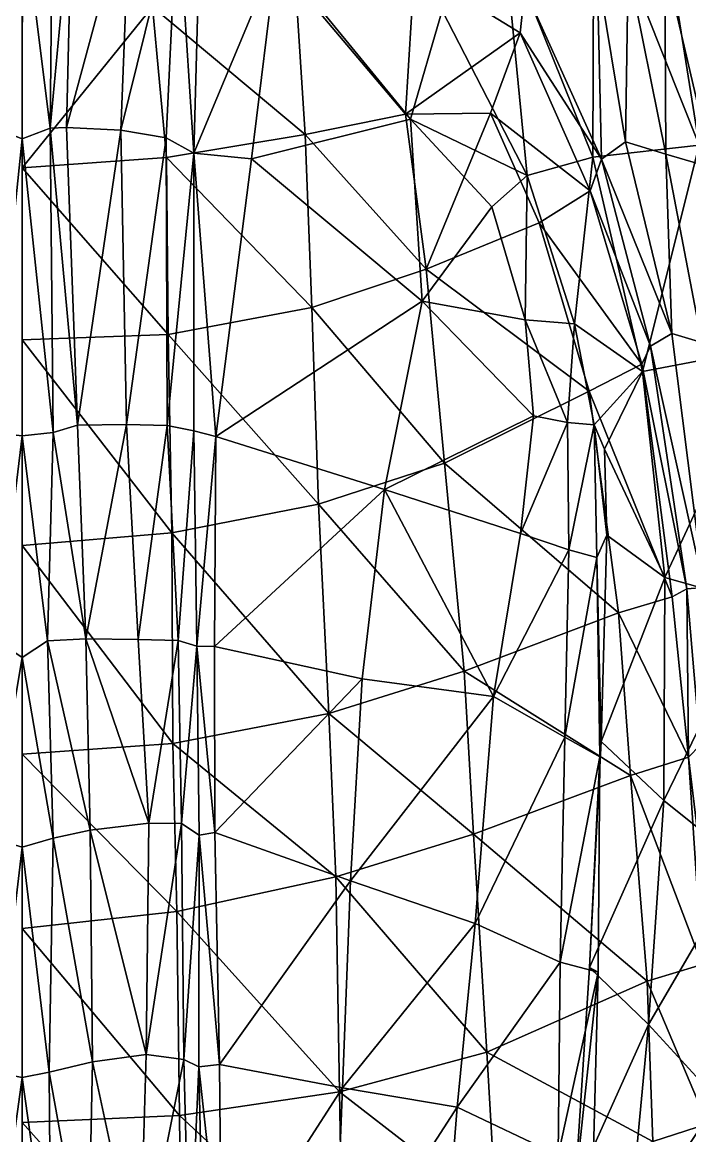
# Model space of a CAD drawing. Extents: x -4.77 to 4.77, y -2.48 to 3.3.
# Drawn here: x 0 to 0.431, y -1.204 to -0.485 of the extents above; entities that cross this region are included whole.
import ezdxf

# ---------------------------------------------------------------- set-up
doc = ezdxf.new("R2010")
doc.units = 0

msp = doc.modelspace()

# ---------------------------------------------------------------- linework, layer by layer
for points in [[(0.48536, -0.56583, -0.86969), (0.40742, -0.37752, -0.95941), (0.43808, -0.36858, -0.93791)], [(0.48536, -0.56583, 0.86969), (0.43808, -0.36858, 0.93791), (0.40742, -0.37752, 0.95941)], [(0.43717, -0.5642, -0.87543), (0.3691, -0.39331, -0.96416), (0.40742, -0.37752, -0.95941)], [(0.43717, -0.5642, 0.87543), (0.40742, -0.37752, 0.95941), (0.3691, -0.39331, 0.96416)], [(0.43717, -0.5642, -0.87543), (0.40742, -0.37752, -0.95941), (0.48536, -0.56583, -0.86969)], [(0.43717, -0.5642, 0.87543), (0.48536, -0.56583, 0.86969), (0.40742, -0.37752, 0.95941)], [(0.36858, -0.57193, -0.96475), (0.3109, -0.42915, -1.04365), (0.3691, -0.39331, -0.96416)], [(0.36858, -0.57193, 0.96475), (0.3691, -0.39331, 0.96416), (0.3109, -0.42915, 1.04365)], [(0.36858, -0.57193, -0.96475), (0.3691, -0.39331, -0.96416), (0.43717, -0.5642, -0.87543)], [(0.36858, -0.57193, 0.96475), (0.43717, -0.5642, 0.87543), (0.3691, -0.39331, 0.96416)], [(0.03193, -0.40157, -1.29612), (0.01787, -0.55326, -1.3145), (0.0193, -0.40423, -1.28185)], [(0.03193, -0.40157, -1.29612), (0.02844, -0.55283, -1.32607), (0.01787, -0.55326, -1.3145)], [(0.03193, -0.40157, 1.29612), (0.0193, -0.40423, 1.28185), (0.01787, -0.55326, 1.3145)], [(0.03193, -0.40157, 1.29612), (0.01787, -0.55326, 1.3145), (0.02844, -0.55283, 1.32607)], [(0.02844, -0.55283, -1.32607), (0.06953, -0.4007, -1.30675), (0.06336, -0.55463, -1.3375)], [(0.02844, -0.55283, -1.32607), (0.03193, -0.40157, -1.29612), (0.06953, -0.4007, -1.30675)], [(0.02844, -0.55283, 1.32607), (0.06336, -0.55463, 1.3375), (0.06953, -0.4007, 1.30675)], [(0.02844, -0.55283, 1.32607), (0.06953, -0.4007, 1.30675), (0.03193, -0.40157, 1.29612)], [(0.10015, -0.40646, -1.29194), (0.06336, -0.55463, -1.3375), (0.06953, -0.4007, -1.30675)], [(0.10015, -0.40646, 1.29194), (0.06953, -0.4007, 1.30675), (0.06336, -0.55463, 1.3375)], [(-0.0002, -0.40969, -1.26243), (-0.01829, -0.55325, -1.3145), (-0.0197, -0.40423, -1.28185)], [(-0.0002, -0.40969, 1.26243), (-0.0197, -0.40423, 1.28185), (-0.01829, -0.55325, 1.3145)], [(-0.0002, -0.40969, -1.26243), (-0.00021, -0.56024, -1.29285), (-0.01829, -0.55325, -1.3145)], [(-0.0002, -0.40969, 1.26243), (-0.01829, -0.55325, 1.3145), (-0.00021, -0.56024, 1.29285)], [(-0.0002, -0.40969, -1.26243), (0.01787, -0.55326, -1.3145), (-0.00021, -0.56024, -1.29285)], [(-0.0002, -0.40969, 1.26243), (-0.00021, -0.56024, 1.29285), (0.01787, -0.55326, 1.3145)], [(-0.0002, -0.40969, -1.26243), (0.0193, -0.40423, -1.28185), (0.01787, -0.55326, -1.3145)], [(-0.0002, -0.40969, 1.26243), (0.01787, -0.55326, 1.3145), (0.0193, -0.40423, 1.28185)], [(0.10015, -0.40646, -1.29194), (0.09273, -0.55942, -1.32593), (0.06336, -0.55463, -1.3375)], [(0.10015, -0.40646, 1.29194), (0.06336, -0.55463, 1.3375), (0.09273, -0.55942, 1.32593)], [(0.10015, -0.40646, -1.29194), (0.11061, -0.56938, -1.29642), (0.09273, -0.55942, -1.32593)], [(0.10015, -0.40646, 1.29194), (0.09273, -0.55942, 1.32593), (0.11061, -0.56938, 1.29642)], [(0.10015, -0.40646, -1.29194), (0.11486, -0.41034, -1.26122), (0.11061, -0.56938, -1.29642)], [(0.10015, -0.40646, 1.29194), (0.11061, -0.56938, 1.29642), (0.11486, -0.41034, 1.26122)], [(0.16411, -0.44148, -1.23775), (0.11061, -0.56938, -1.29642), (0.11486, -0.41034, -1.26122)], [(0.16411, -0.44148, 1.23775), (0.11486, -0.41034, 1.26122), (0.11061, -0.56938, 1.29642)], [(0.3109, -0.42915, -1.04365), (0.32606, -0.58376, -1.02314), (0.27118, -0.47726, -1.09808)], [(0.3109, -0.42915, 1.04365), (0.27118, -0.47726, 1.09808), (0.32606, -0.58376, 1.02314)], [(0.3109, -0.42915, -1.04365), (0.36858, -0.57193, -0.96475), (0.32606, -0.58376, -1.02314)], [(0.3109, -0.42915, 1.04365), (0.32606, -0.58376, 1.02314), (0.36858, -0.57193, 0.96475)], [(0.44678, -0.43624, 0.74411), (0.41506, -0.44658, 0.75848), (0.44576, -0.57886, 0.72449)], [(0.44678, -0.43624, -0.74411), (0.44576, -0.57886, -0.72449), (0.41506, -0.44658, -0.75848)], [(0.16411, -0.44148, -1.23775), (0.14794, -0.57315, -1.26398), (0.11061, -0.56938, -1.29642)], [(0.16411, -0.44148, 1.23775), (0.11061, -0.56938, 1.29642), (0.14794, -0.57315, 1.26398)], [(0.14794, -0.57315, -1.26398), (0.16411, -0.44148, -1.23775), (0.25068, -0.54754, -1.12612)], [(0.14794, -0.57315, 1.26398), (0.25068, -0.54754, 1.12612), (0.16411, -0.44148, 1.23775)], [(0.27118, -0.47726, -1.09808), (0.25068, -0.54754, -1.12612), (0.16411, -0.44148, -1.23775)], [(0.27118, -0.47726, 1.09808), (0.16411, -0.44148, 1.23775), (0.25068, -0.54754, 1.12612)], [(0.2475, -0.54413, 0.79743), (0.25326, -0.44975, 0.79575), (0.17642, -0.46011, 0.81556)], [(0.2475, -0.54413, -0.79743), (0.17642, -0.46011, -0.81556), (0.25326, -0.44975, -0.79575)], [(0.2475, -0.54413, 0.79743), (0.32145, -0.49173, 0.76095), (0.25326, -0.44975, 0.79575)], [(0.2475, -0.54413, -0.79743), (0.25326, -0.44975, -0.79575), (0.32145, -0.49173, -0.76095)], [(0.32461, -0.46353, 0.74149), (0.25326, -0.44975, 0.79575), (0.32145, -0.49173, 0.76095)], [(0.32461, -0.46353, -0.74149), (0.32145, -0.49173, -0.76095), (0.25326, -0.44975, -0.79575)], [(0.37421, -0.57328, 0.70379), (0.37131, -0.45082, 0.71395), (0.32461, -0.46353, 0.74149)], [(0.37421, -0.57328, -0.70379), (0.32461, -0.46353, -0.74149), (0.37131, -0.45082, -0.71395)], [(0.39143, -0.44936, 0.73665), (0.37131, -0.45082, 0.71395), (0.38961, -0.56216, 0.68832)], [(0.39143, -0.44936, -0.73665), (0.38961, -0.56216, -0.68832), (0.37131, -0.45082, -0.71395)], [(0.37421, -0.57328, 0.70379), (0.38961, -0.56216, 0.68832), (0.37131, -0.45082, 0.71395)], [(0.37421, -0.57328, -0.70379), (0.37131, -0.45082, -0.71395), (0.38961, -0.56216, -0.68832)], [(0.39143, -0.44936, 0.73665), (0.38961, -0.56216, 0.68832), (0.4156, -0.57015, 0.70605)], [(0.39143, -0.44936, -0.73665), (0.4156, -0.57015, -0.70605), (0.38961, -0.56216, -0.68832)], [(0.4156, -0.57015, 0.70605), (0.41506, -0.44658, 0.75848), (0.39143, -0.44936, 0.73665)], [(0.4156, -0.57015, -0.70605), (0.39143, -0.44936, -0.73665), (0.41506, -0.44658, -0.75848)], [(0.4156, -0.57015, 0.70605), (0.44576, -0.57886, 0.72449), (0.41506, -0.44658, 0.75848)], [(0.4156, -0.57015, -0.70605), (0.41506, -0.44658, -0.75848), (0.44576, -0.57886, -0.72449)], [(0.18254, -0.55736, 0.81487), (0.17642, -0.46011, 0.81556), (0.08389, -0.4749, 0.82783)], [(0.18254, -0.55736, -0.81487), (0.08389, -0.4749, -0.82783), (0.17642, -0.46011, -0.81556)], [(0.2475, -0.54413, 0.79743), (0.17642, -0.46011, 0.81556), (0.18254, -0.55736, 0.81487)], [(0.2475, -0.54413, -0.79743), (0.18254, -0.55736, -0.81487), (0.17642, -0.46011, -0.81556)], [(0.32145, -0.49173, 0.76095), (0.37421, -0.57328, 0.70379), (0.32461, -0.46353, 0.74149)], [(0.32145, -0.49173, -0.76095), (0.32461, -0.46353, -0.74149), (0.37421, -0.57328, -0.70379)], [(0.08389, -0.4749, 0.82783), (-0.00027, -0.47416, 0.82767), (-0.00028, -0.57883, 0.83419)], [(0.08389, -0.4749, -0.82783), (-0.00028, -0.57883, -0.83419), (-0.00027, -0.47416, -0.82767)], [(0.08389, -0.4749, 0.82783), (-0.00028, -0.57883, 0.83419), (0.09297, -0.57215, 0.8294)], [(0.08389, -0.4749, -0.82783), (0.09297, -0.57215, -0.8294), (-0.00028, -0.57883, -0.83419)], [(0.18254, -0.55736, 0.81487), (0.08389, -0.4749, 0.82783), (0.09297, -0.57215, 0.8294)], [(0.18254, -0.55736, -0.81487), (0.09297, -0.57215, -0.8294), (0.08389, -0.4749, -0.82783)], [(0.25068, -0.54754, -1.12612), (0.27118, -0.47726, -1.09808), (0.32606, -0.58376, -1.02314)], [(0.25068, -0.54754, 1.12612), (0.32606, -0.58376, 1.02314), (0.27118, -0.47726, 1.09808)], [(0.2475, -0.54413, 0.79743), (0.30236, -0.54349, 0.77609), (0.32145, -0.49173, 0.76095)], [(0.2475, -0.54413, -0.79743), (0.32145, -0.49173, -0.76095), (0.30236, -0.54349, -0.77609)], [(0.30236, -0.54349, 0.77609), (0.36675, -0.59381, 0.73128), (0.32145, -0.49173, 0.76095)], [(0.30236, -0.54349, -0.77609), (0.32145, -0.49173, -0.76095), (0.36675, -0.59381, -0.73128)], [(0.32145, -0.49173, 0.76095), (0.36675, -0.59381, 0.73128), (0.37421, -0.57328, 0.70379)], [(0.32145, -0.49173, -0.76095), (0.37421, -0.57328, -0.70379), (0.36675, -0.59381, -0.73128)], [(0.18254, -0.55736, 0.81487), (0.26071, -0.64433, 0.7784), (0.2475, -0.54413, 0.79743)], [(0.18254, -0.55736, -0.81487), (0.2475, -0.54413, -0.79743), (0.26071, -0.64433, -0.7784)], [(0.26071, -0.64433, 0.7784), (0.30236, -0.54349, 0.77609), (0.2475, -0.54413, 0.79743)], [(0.26071, -0.64433, -0.7784), (0.2475, -0.54413, -0.79743), (0.30236, -0.54349, -0.77609)], [(0.26071, -0.64433, 0.7784), (0.33389, -0.61452, 0.75152), (0.30236, -0.54349, 0.77609)], [(0.26071, -0.64433, -0.7784), (0.30236, -0.54349, -0.77609), (0.33389, -0.61452, -0.75152)], [(0.30236, -0.54349, 0.77609), (0.33389, -0.61452, 0.75152), (0.36675, -0.59381, 0.73128)], [(0.30236, -0.54349, -0.77609), (0.36675, -0.59381, -0.73128), (0.33389, -0.61452, -0.75152)], [(-0.02021, -0.74981, -1.33064), (-0.01829, -0.55325, -1.3145), (-0.00021, -0.56024, -1.29285)], [(-0.02021, -0.74981, 1.33064), (-0.00021, -0.56024, 1.29285), (-0.01829, -0.55325, 1.3145)], [(0.01978, -0.74981, -1.33064), (-0.00021, -0.56024, -1.29285), (0.01787, -0.55326, -1.3145)], [(0.01978, -0.74981, 1.33064), (0.01787, -0.55326, 1.3145), (-0.00021, -0.56024, 1.29285)], [(0.03537, -0.7451, -1.3453), (0.01787, -0.55326, -1.3145), (0.02844, -0.55283, -1.32607)], [(0.03537, -0.7451, 1.3453), (0.02844, -0.55283, 1.32607), (0.01787, -0.55326, 1.3145)], [(0.03537, -0.7451, -1.3453), (0.01978, -0.74981, -1.33064), (0.01787, -0.55326, -1.3145)], [(0.03537, -0.7451, 1.3453), (0.01787, -0.55326, 1.3145), (0.01978, -0.74981, 1.33064)], [(0.03537, -0.7451, -1.3453), (0.02844, -0.55283, -1.32607), (0.06336, -0.55463, -1.3375)], [(0.03537, -0.7451, 1.3453), (0.06336, -0.55463, 1.3375), (0.02844, -0.55283, 1.32607)], [(0.14794, -0.57315, -1.26398), (0.25068, -0.54754, -1.12612), (0.25819, -0.66496, -1.11654)], [(0.14794, -0.57315, 1.26398), (0.25819, -0.66496, 1.11654), (0.25068, -0.54754, 1.12612)], [(0.25068, -0.54754, -1.12612), (0.32606, -0.58376, -1.02314), (0.30326, -0.60408, -1.05469)], [(0.30326, -0.60408, -1.05469), (0.25819, -0.66496, -1.11654), (0.25068, -0.54754, -1.12612)], [(0.25068, -0.54754, 1.12612), (0.30326, -0.60408, 1.05469), (0.32606, -0.58376, 1.02314)], [(0.30326, -0.60408, 1.05469), (0.25068, -0.54754, 1.12612), (0.25819, -0.66496, 1.11654)], [(-0.02021, -0.74981, -1.33064), (-0.00021, -0.56024, -1.29285), (-0.00021, -0.75203, -1.30572)], [(-0.02021, -0.74981, 1.33064), (-0.00021, -0.75203, 1.30572), (-0.00021, -0.56024, 1.29285)], [(0.01978, -0.74981, -1.33064), (-0.00021, -0.75203, -1.30572), (-0.00021, -0.56024, -1.29285)], [(0.01978, -0.74981, 1.33064), (-0.00021, -0.56024, 1.29285), (-0.00021, -0.75203, 1.30572)], [(0.03537, -0.7451, -1.3453), (0.06336, -0.55463, -1.3375), (0.06722, -0.74472, -1.35227)], [(0.03537, -0.7451, 1.3453), (0.06722, -0.74472, 1.35227), (0.06336, -0.55463, 1.3375)], [(0.09273, -0.55942, -1.32593), (0.06722, -0.74472, -1.35227), (0.06336, -0.55463, -1.3375)], [(0.09273, -0.55942, 1.32593), (0.06336, -0.55463, 1.3375), (0.06722, -0.74472, 1.35227)], [(0.09273, -0.55942, -1.32593), (0.09343, -0.74533, -1.34108), (0.06722, -0.74472, -1.35227)], [(0.09273, -0.55942, 1.32593), (0.06722, -0.74472, 1.35227), (0.09343, -0.74533, 1.34108)], [(0.09343, -0.74533, -1.34108), (0.09273, -0.55942, -1.32593), (0.11061, -0.56938, -1.29642)], [(0.09343, -0.74533, 1.34108), (0.11061, -0.56938, 1.29642), (0.09273, -0.55942, 1.32593)], [(0.187, -0.66913, 0.79734), (0.18254, -0.55736, 0.81487), (0.09297, -0.57215, 0.8294)], [(0.187, -0.66913, -0.79734), (0.09297, -0.57215, -0.8294), (0.18254, -0.55736, -0.81487)], [(0.18254, -0.55736, 0.81487), (0.187, -0.66913, 0.79734), (0.26071, -0.64433, 0.7784)], [(0.18254, -0.55736, -0.81487), (0.26071, -0.64433, -0.7784), (0.187, -0.66913, -0.79734)], [(0.40063, -0.7104, -0.92264), (0.36858, -0.57193, -0.96475), (0.43717, -0.5642, -0.87543)], [(0.40063, -0.7104, 0.92264), (0.43717, -0.5642, 0.87543), (0.36858, -0.57193, 0.96475)], [(0.37421, -0.57328, 0.70379), (0.41962, -0.68584, 0.66299), (0.38961, -0.56216, 0.68832)], [(0.37421, -0.57328, -0.70379), (0.38961, -0.56216, -0.68832), (0.41962, -0.68584, -0.66299)], [(0.4156, -0.57015, 0.70605), (0.38961, -0.56216, 0.68832), (0.41962, -0.68584, 0.66299)], [(0.4156, -0.57015, -0.70605), (0.41962, -0.68584, -0.66299), (0.38961, -0.56216, -0.68832)], [(0.40063, -0.7104, -0.92264), (0.43717, -0.5642, -0.87543), (0.48431, -0.69454, -0.81738)], [(0.40063, -0.7104, 0.92264), (0.48431, -0.69454, 0.81738), (0.43717, -0.5642, 0.87543)], [(0.09412, -0.6865, 0.8121), (0.09297, -0.57215, 0.8294), (-0.00028, -0.57883, 0.83419)], [(0.09412, -0.6865, -0.8121), (-0.00028, -0.57883, -0.83419), (0.09297, -0.57215, -0.8294)], [(0.187, -0.66913, 0.79734), (0.09297, -0.57215, 0.8294), (0.09412, -0.6865, 0.8121)], [(0.187, -0.66913, -0.79734), (0.09412, -0.6865, -0.8121), (0.09297, -0.57215, -0.8294)], [(0.09343, -0.74533, -1.34108), (0.11061, -0.56938, -1.29642), (0.11072, -0.74886, -1.31475)], [(0.09343, -0.74533, 1.34108), (0.11072, -0.74886, 1.31475), (0.11061, -0.56938, 1.29642)], [(0.12492, -0.75243, -1.29017), (0.11061, -0.56938, -1.29642), (0.14794, -0.57315, -1.26398)], [(0.12492, -0.75243, -1.29017), (0.11072, -0.74886, -1.31475), (0.11061, -0.56938, -1.29642)], [(0.12492, -0.75243, 1.29017), (0.14794, -0.57315, 1.26398), (0.11061, -0.56938, 1.29642)], [(0.12492, -0.75243, 1.29017), (0.11061, -0.56938, 1.29642), (0.11072, -0.74886, 1.31475)], [(0.12492, -0.75243, -1.29017), (0.14794, -0.57315, -1.26398), (0.25819, -0.66496, -1.11654)], [(0.12492, -0.75243, 1.29017), (0.25819, -0.66496, 1.11654), (0.14794, -0.57315, 1.26398)], [(0.35669, -0.67967, -0.98254), (0.32606, -0.58376, -1.02314), (0.36858, -0.57193, -0.96475)], [(0.35669, -0.67967, 0.98254), (0.36858, -0.57193, 0.96475), (0.32606, -0.58376, 1.02314)], [(0.35669, -0.67967, -0.98254), (0.36858, -0.57193, -0.96475), (0.40063, -0.7104, -0.92264)], [(0.35669, -0.67967, 0.98254), (0.40063, -0.7104, 0.92264), (0.36858, -0.57193, 0.96475)], [(0.36675, -0.59381, 0.73128), (0.40577, -0.69416, 0.66945), (0.37421, -0.57328, 0.70379)], [(0.36675, -0.59381, -0.73128), (0.37421, -0.57328, -0.70379), (0.40577, -0.69416, -0.66945)], [(0.37421, -0.57328, 0.70379), (0.40577, -0.69416, 0.66945), (0.41962, -0.68584, 0.66299)], [(0.37421, -0.57328, -0.70379), (0.41962, -0.68584, -0.66299), (0.40577, -0.69416, -0.66945)], [(0.4156, -0.57015, 0.70605), (0.41962, -0.68584, 0.66299), (0.4389, -0.69169, 0.67875)], [(0.4389, -0.69169, 0.67875), (0.44576, -0.57886, 0.72449), (0.4156, -0.57015, 0.70605)], [(0.4156, -0.57015, -0.70605), (0.4389, -0.69169, -0.67875), (0.41962, -0.68584, -0.66299)], [(0.4389, -0.69169, -0.67875), (0.4156, -0.57015, -0.70605), (0.44576, -0.57886, -0.72449)], [(0.09412, -0.6865, 0.8121), (-0.00028, -0.57883, 0.83419), (-0.00028, -0.69008, 0.81729)], [(0.09412, -0.6865, -0.8121), (-0.00028, -0.69008, -0.81729), (-0.00028, -0.57883, -0.83419)], [(0.32606, -0.58376, -1.02314), (0.32477, -0.67699, -1.02548), (0.30326, -0.60408, -1.05469)], [(0.32606, -0.58376, 1.02314), (0.30326, -0.60408, 1.05469), (0.32477, -0.67699, 1.02548)], [(0.32606, -0.58376, -1.02314), (0.35669, -0.67967, -0.98254), (0.32477, -0.67699, -1.02548)], [(0.32606, -0.58376, 1.02314), (0.32477, -0.67699, 1.02548), (0.35669, -0.67967, 0.98254)], [(0.33389, -0.61452, 0.75152), (0.40015, -0.70564, 0.69232), (0.36675, -0.59381, 0.73128)], [(0.33389, -0.61452, -0.75152), (0.36675, -0.59381, -0.73128), (0.40015, -0.70564, -0.69232)], [(0.36675, -0.59381, 0.73128), (0.40015, -0.70564, 0.69232), (0.40577, -0.69416, 0.66945)], [(0.36675, -0.59381, -0.73128), (0.40577, -0.69416, -0.66945), (0.40015, -0.70564, -0.69232)], [(0.30326, -0.60408, -1.05469), (0.32477, -0.67699, -1.02548), (0.25819, -0.66496, -1.11654)], [(0.30326, -0.60408, 1.05469), (0.25819, -0.66496, 1.11654), (0.32477, -0.67699, 1.02548)], [(0.26071, -0.64433, 0.7784), (0.36621, -0.7231, 0.71727), (0.33389, -0.61452, 0.75152)], [(0.26071, -0.64433, -0.7784), (0.33389, -0.61452, -0.75152), (0.36621, -0.7231, -0.71727)], [(0.33389, -0.61452, 0.75152), (0.36621, -0.7231, 0.71727), (0.40015, -0.70564, 0.69232)], [(0.33389, -0.61452, -0.75152), (0.40015, -0.70564, -0.69232), (0.36621, -0.7231, -0.71727)], [(0.187, -0.66913, 0.79734), (0.2726, -0.76957, 0.75328), (0.26071, -0.64433, 0.7784)], [(0.187, -0.66913, -0.79734), (0.26071, -0.64433, -0.7784), (0.2726, -0.76957, -0.75328)], [(0.26071, -0.64433, 0.7784), (0.2726, -0.76957, 0.75328), (0.36621, -0.7231, 0.71727)], [(0.26071, -0.64433, -0.7784), (0.36621, -0.7231, -0.71727), (0.2726, -0.76957, -0.75328)], [(0.12492, -0.75243, -1.29017), (0.25819, -0.66496, -1.11654), (0.23385, -0.78663, -1.15054)], [(0.12492, -0.75243, 1.29017), (0.23385, -0.78663, 1.15054), (0.25819, -0.66496, 1.11654)], [(0.33009, -0.73901, -1.0187), (0.23385, -0.78663, -1.15054), (0.25819, -0.66496, -1.11654)], [(0.33009, -0.73901, 1.0187), (0.25819, -0.66496, 1.11654), (0.23385, -0.78663, 1.15054)], [(0.33009, -0.73901, -1.0187), (0.25819, -0.66496, -1.11654), (0.32477, -0.67699, -1.02548)], [(0.33009, -0.73901, 1.0187), (0.32477, -0.67699, 1.02548), (0.25819, -0.66496, 1.11654)], [(0.09412, -0.6865, 0.8121), (0.1913, -0.79603, 0.77501), (0.187, -0.66913, 0.79734)], [(0.09412, -0.6865, -0.8121), (0.187, -0.66913, -0.79734), (0.1913, -0.79603, -0.77501)], [(0.187, -0.66913, 0.79734), (0.1913, -0.79603, 0.77501), (0.2726, -0.76957, 0.75328)], [(0.187, -0.66913, -0.79734), (0.2726, -0.76957, -0.75328), (0.1913, -0.79603, -0.77501)], [(0.33009, -0.73901, -1.0187), (0.32477, -0.67699, -1.02548), (0.35216, -0.74335, -0.99737)], [(0.35216, -0.74335, -0.99737), (0.32477, -0.67699, -1.02548), (0.35669, -0.67967, -0.98254)], [(0.33009, -0.73901, 1.0187), (0.35216, -0.74335, 0.99737), (0.32477, -0.67699, 1.02548)], [(0.35216, -0.74335, 0.99737), (0.35669, -0.67967, 0.98254), (0.32477, -0.67699, 1.02548)], [(0.35216, -0.74335, -0.99737), (0.35669, -0.67967, -0.98254), (0.36937, -0.74498, -0.97472)], [(0.35216, -0.74335, 0.99737), (0.36937, -0.74498, 0.97472), (0.35669, -0.67967, 0.98254)], [(0.36937, -0.74498, -0.97472), (0.35669, -0.67967, -0.98254), (0.40063, -0.7104, -0.92264)], [(0.36937, -0.74498, 0.97472), (0.40063, -0.7104, 0.92264), (0.35669, -0.67967, 0.98254)], [(0.0964, -0.81462, 0.79018), (0.09412, -0.6865, 0.8121), (-0.00028, -0.69008, 0.81729)], [(0.0964, -0.81462, -0.79018), (-0.00028, -0.69008, -0.81729), (0.09412, -0.6865, -0.8121)], [(0.0964, -0.81462, 0.79018), (-0.00028, -0.69008, 0.81729), (-0.00028, -0.82272, 0.79483)], [(0.0964, -0.81462, -0.79018), (-0.00028, -0.82272, -0.79483), (-0.00028, -0.69008, -0.81729)], [(0.09412, -0.6865, 0.8121), (0.0964, -0.81462, 0.79018), (0.1913, -0.79603, 0.77501)], [(0.09412, -0.6865, -0.8121), (0.1913, -0.79603, -0.77501), (0.0964, -0.81462, -0.79018)], [(0.44026, -0.84997, 0.62232), (0.41962, -0.68584, 0.66299), (0.40577, -0.69416, 0.66945)], [(0.44026, -0.84997, -0.62232), (0.40577, -0.69416, -0.66945), (0.41962, -0.68584, -0.66299)], [(0.4389, -0.69169, 0.67875), (0.41962, -0.68584, 0.66299), (0.44026, -0.84997, 0.62232)], [(0.4389, -0.69169, -0.67875), (0.44026, -0.84997, -0.62232), (0.41962, -0.68584, -0.66299)], [(0.40015, -0.70564, 0.69232), (0.42924, -0.85071, 0.63121), (0.40577, -0.69416, 0.66945)], [(0.40015, -0.70564, -0.69232), (0.40577, -0.69416, -0.66945), (0.42924, -0.85071, -0.63121)], [(0.41515, -0.84347, -0.90478), (0.40063, -0.7104, -0.92264), (0.48431, -0.69454, -0.81738)], [(0.41515, -0.84347, 0.90478), (0.48431, -0.69454, 0.81738), (0.40063, -0.7104, 0.92264)], [(0.44026, -0.84997, 0.62232), (0.40577, -0.69416, 0.66945), (0.42924, -0.85071, 0.63121)], [(0.44026, -0.84997, -0.62232), (0.42924, -0.85071, -0.63121), (0.40577, -0.69416, -0.66945)], [(0.41515, -0.84347, -0.90478), (0.48431, -0.69454, -0.81738), (0.4761, -0.86075, -0.8285)], [(0.41515, -0.84347, 0.90478), (0.4761, -0.86075, 0.8285), (0.48431, -0.69454, 0.81738)], [(0.36621, -0.7231, 0.71727), (0.41988, -0.85591, 0.65725), (0.40015, -0.70564, 0.69232)], [(0.36621, -0.7231, -0.71727), (0.40015, -0.70564, -0.69232), (0.41988, -0.85591, -0.65725)], [(0.36937, -0.74498, -0.97472), (0.40063, -0.7104, -0.92264), (0.37613, -0.7605, -0.95938)], [(0.36937, -0.74498, 0.97472), (0.37613, -0.7605, 0.95938), (0.40063, -0.7104, 0.92264)], [(0.37613, -0.7605, -0.95938), (0.40063, -0.7104, -0.92264), (0.41515, -0.84347, -0.90478)], [(0.37613, -0.7605, 0.95938), (0.41515, -0.84347, 0.90478), (0.40063, -0.7104, 0.92264)], [(0.40015, -0.70564, 0.69232), (0.41988, -0.85591, 0.65725), (0.42924, -0.85071, 0.63121)], [(0.40015, -0.70564, -0.69232), (0.42924, -0.85071, -0.63121), (0.41988, -0.85591, -0.65725)], [(0.38507, -0.8662, 0.68098), (0.36621, -0.7231, 0.71727), (0.2726, -0.76957, 0.75328)], [(0.38507, -0.8662, -0.68098), (0.2726, -0.76957, -0.75328), (0.36621, -0.7231, -0.71727)], [(0.36621, -0.7231, 0.71727), (0.38507, -0.8662, 0.68098), (0.41988, -0.85591, 0.65725)], [(0.36621, -0.7231, -0.71727), (0.41988, -0.85591, -0.65725), (0.38507, -0.8662, -0.68098)], [(0.33009, -0.73901, -1.0187), (0.32183, -0.81501, -1.03135), (0.23385, -0.78663, -1.15054)], [(0.33009, -0.73901, 1.0187), (0.23385, -0.78663, 1.15054), (0.32183, -0.81501, 1.03135)], [(0.35216, -0.74335, -0.99737), (0.32183, -0.81501, -1.03135), (0.33009, -0.73901, -1.0187)], [(0.35216, -0.74335, 0.99737), (0.33009, -0.73901, 1.0187), (0.32183, -0.81501, 1.03135)], [(0.04077, -0.88311, -1.35038), (0.01978, -0.74981, -1.33064), (0.03537, -0.7451, -1.3453)], [(0.04077, -0.88311, 1.35038), (0.03537, -0.7451, 1.3453), (0.01978, -0.74981, 1.33064)], [(0.04077, -0.88311, -1.35038), (0.03537, -0.7451, -1.3453), (0.06722, -0.74472, -1.35227)], [(0.04077, -0.88311, 1.35038), (0.06722, -0.74472, 1.35227), (0.03537, -0.7451, 1.3453)], [(0.04077, -0.88311, -1.35038), (0.06722, -0.74472, -1.35227), (0.07459, -0.88346, -1.35432)], [(0.04077, -0.88311, 1.35038), (0.07459, -0.88346, 1.35432), (0.06722, -0.74472, 1.35227)], [(0.09343, -0.74533, -1.34108), (0.07459, -0.88346, -1.35432), (0.06722, -0.74472, -1.35227)], [(0.09343, -0.74533, 1.34108), (0.06722, -0.74472, 1.35227), (0.07459, -0.88346, 1.35432)], [(0.09343, -0.74533, -1.34108), (0.10041, -0.8841, -1.33925), (0.07459, -0.88346, -1.35432)], [(0.09343, -0.74533, 1.34108), (0.07459, -0.88346, 1.35432), (0.10041, -0.8841, 1.33925)], [(0.11072, -0.74886, -1.31475), (0.10041, -0.8841, -1.33925), (0.09343, -0.74533, -1.34108)], [(0.11072, -0.74886, 1.31475), (0.09343, -0.74533, 1.34108), (0.10041, -0.8841, 1.33925)], [(0.35216, -0.74335, -0.99737), (0.35294, -0.82561, -1.01126), (0.32183, -0.81501, -1.03135)], [(0.35216, -0.74335, 0.99737), (0.32183, -0.81501, 1.03135), (0.35294, -0.82561, 1.01126)], [(0.36937, -0.74498, -0.97472), (0.35294, -0.82561, -1.01126), (0.35216, -0.74335, -0.99737)], [(0.36937, -0.74498, 0.97472), (0.35216, -0.74335, 0.99737), (0.35294, -0.82561, 1.01126)], [(0.36937, -0.74498, -0.97472), (0.37113, -0.8305, -0.98472), (0.35294, -0.82561, -1.01126)], [(0.36937, -0.74498, 0.97472), (0.35294, -0.82561, 1.01126), (0.37113, -0.8305, 0.98472)], [(0.37755, -0.81615, -0.95754), (0.36937, -0.74498, -0.97472), (0.37613, -0.7605, -0.95938)], [(0.37755, -0.81615, -0.95754), (0.37113, -0.8305, -0.98472), (0.36937, -0.74498, -0.97472)], [(0.37755, -0.81615, 0.95754), (0.37613, -0.7605, 0.95938), (0.36937, -0.74498, 0.97472)], [(0.37755, -0.81615, 0.95754), (0.36937, -0.74498, 0.97472), (0.37113, -0.8305, 0.98472)], [(-0.00021, -0.75203, -1.30572), (-0.01655, -0.88433, -1.32461), (-0.02021, -0.74981, -1.33064)], [(-0.00021, -0.75203, 1.30572), (-0.02021, -0.74981, 1.33064), (-0.01655, -0.88433, 1.32461)], [(-0.00021, -0.75203, -1.30572), (-0.00022, -0.89525, -1.30844), (-0.01655, -0.88433, -1.32461)], [(-0.00021, -0.75203, 1.30572), (-0.01655, -0.88433, 1.32461), (-0.00022, -0.89525, 1.30844)], [(0.01612, -0.88433, -1.32461), (-0.00022, -0.89525, -1.30844), (-0.00021, -0.75203, -1.30572)], [(0.01612, -0.88433, 1.32461), (-0.00021, -0.75203, 1.30572), (-0.00022, -0.89525, 1.30844)], [(0.01612, -0.88433, -1.32461), (-0.00021, -0.75203, -1.30572), (0.01978, -0.74981, -1.33064)], [(0.01612, -0.88433, 1.32461), (0.01978, -0.74981, 1.33064), (-0.00021, -0.75203, 1.30572)], [(0.04077, -0.88311, -1.35038), (0.01612, -0.88433, -1.32461), (0.01978, -0.74981, -1.33064)], [(0.04077, -0.88311, 1.35038), (0.01978, -0.74981, 1.33064), (0.01612, -0.88433, 1.32461)], [(0.11072, -0.74886, -1.31475), (0.11247, -0.88792, -1.31742), (0.10041, -0.8841, -1.33925)], [(0.11072, -0.74886, 1.31475), (0.10041, -0.8841, 1.33925), (0.11247, -0.88792, 1.31742)], [(0.11247, -0.88792, -1.31742), (0.11072, -0.74886, -1.31475), (0.12492, -0.75243, -1.29017)], [(0.11247, -0.88792, 1.31742), (0.12492, -0.75243, 1.29017), (0.11072, -0.74886, 1.31475)], [(0.11247, -0.88792, -1.31742), (0.12492, -0.75243, -1.29017), (0.12404, -0.88804, -1.29362)], [(0.11247, -0.88792, 1.31742), (0.12404, -0.88804, 1.29362), (0.12492, -0.75243, 1.29017)], [(0.12404, -0.88804, -1.29362), (0.12492, -0.75243, -1.29017), (0.23385, -0.78663, -1.15054)], [(0.12404, -0.88804, 1.29362), (0.23385, -0.78663, 1.15054), (0.12492, -0.75243, 1.29017)], [(0.37613, -0.7605, -0.95938), (0.41515, -0.84347, -0.90478), (0.37755, -0.81615, -0.95754)], [(0.37613, -0.7605, 0.95938), (0.37755, -0.81615, 0.95754), (0.41515, -0.84347, 0.90478)], [(0.1913, -0.79603, 0.77501), (0.28528, -0.90407, 0.72421), (0.2726, -0.76957, 0.75328)], [(0.1913, -0.79603, -0.77501), (0.2726, -0.76957, -0.75328), (0.28528, -0.90407, -0.72421)], [(0.38507, -0.8662, 0.68098), (0.2726, -0.76957, 0.75328), (0.28528, -0.90407, 0.72421)], [(0.38507, -0.8662, -0.68098), (0.28528, -0.90407, -0.72421), (0.2726, -0.76957, -0.75328)], [(0.12404, -0.88804, -1.29362), (0.23385, -0.78663, -1.15054), (0.21947, -0.90901, -1.17139)], [(0.12404, -0.88804, 1.29362), (0.21947, -0.90901, 1.17139), (0.23385, -0.78663, 1.15054)], [(0.30432, -0.92035, -1.0562), (0.21947, -0.90901, -1.17139), (0.23385, -0.78663, -1.15054)], [(0.30432, -0.92035, 1.0562), (0.23385, -0.78663, 1.15054), (0.21947, -0.90901, 1.17139)], [(0.30432, -0.92035, -1.0562), (0.23385, -0.78663, -1.15054), (0.32183, -0.81501, -1.03135)], [(0.30432, -0.92035, 1.0562), (0.32183, -0.81501, 1.03135), (0.23385, -0.78663, 1.15054)], [(0.0964, -0.81462, 0.79018), (0.19797, -0.93128, 0.74911), (0.1913, -0.79603, 0.77501)], [(0.0964, -0.81462, -0.79018), (0.1913, -0.79603, -0.77501), (0.19797, -0.93128, -0.74911)], [(0.1913, -0.79603, 0.77501), (0.19797, -0.93128, 0.74911), (0.28528, -0.90407, 0.72421)], [(0.1913, -0.79603, -0.77501), (0.28528, -0.90407, -0.72421), (0.19797, -0.93128, -0.74911)], [(0.09698, -0.95062, 0.7658), (0.0964, -0.81462, 0.79018), (-0.00028, -0.82272, 0.79483)], [(0.09698, -0.95062, -0.7658), (-0.00028, -0.82272, -0.79483), (0.0964, -0.81462, -0.79018)], [(0.0964, -0.81462, 0.79018), (0.09698, -0.95062, 0.7658), (0.19797, -0.93128, 0.74911)], [(0.0964, -0.81462, -0.79018), (0.19797, -0.93128, -0.74911), (0.09698, -0.95062, -0.7658)], [(0.30432, -0.92035, -1.0562), (0.32183, -0.81501, -1.03135), (0.35294, -0.82561, -1.01126)], [(0.30432, -0.92035, 1.0562), (0.35294, -0.82561, 1.01126), (0.32183, -0.81501, 1.03135)], [(0.37113, -0.8305, -0.98472), (0.37755, -0.81615, -0.95754), (0.37394, -0.94949, -0.96496)], [(0.37113, -0.8305, 0.98472), (0.37394, -0.94949, 0.96496), (0.37755, -0.81615, 0.95754)], [(0.41515, -0.84347, -0.90478), (0.37394, -0.94949, -0.96496), (0.37755, -0.81615, -0.95754)], [(0.41515, -0.84347, 0.90478), (0.37755, -0.81615, 0.95754), (0.37394, -0.94949, 0.96496)], [(0.09698, -0.95062, 0.7658), (-0.00028, -0.82272, 0.79483), (-0.00029, -0.9575, 0.77053)], [(0.09698, -0.95062, -0.7658), (-0.00029, -0.9575, -0.77053), (-0.00028, -0.82272, -0.79483)], [(0.30432, -0.92035, -1.0562), (0.35294, -0.82561, -1.01126), (0.35035, -0.94664, -1.03449)], [(0.30432, -0.92035, 1.0562), (0.35035, -0.94664, 1.03449), (0.35294, -0.82561, 1.01126)], [(0.37113, -0.8305, -0.98472), (0.35035, -0.94664, -1.03449), (0.35294, -0.82561, -1.01126)], [(0.37113, -0.8305, 0.98472), (0.35294, -0.82561, 1.01126), (0.35035, -0.94664, 1.03449)], [(0.37113, -0.8305, -0.98472), (0.37301, -0.95926, -0.99585), (0.35035, -0.94664, -1.03449)], [(0.37113, -0.8305, 0.98472), (0.35035, -0.94664, 1.03449), (0.37301, -0.95926, 0.99585)], [(0.37113, -0.8305, -0.98472), (0.37394, -0.94949, -0.96496), (0.37301, -0.95926, -0.99585)], [(0.37113, -0.8305, 0.98472), (0.37301, -0.95926, 0.99585), (0.37394, -0.94949, 0.96496)], [(0.41515, -0.84347, -0.90478), (0.41447, -0.98758, -0.9073), (0.37394, -0.94949, -0.96496)], [(0.41515, -0.84347, 0.90478), (0.37394, -0.94949, 0.96496), (0.41447, -0.98758, 0.9073)], [(0.4761, -0.86075, -0.8285), (0.41447, -0.98758, -0.9073), (0.41515, -0.84347, -0.90478)], [(0.4761, -0.86075, 0.8285), (0.41515, -0.84347, 0.90478), (0.41447, -0.98758, 0.9073)], [(0.42924, -0.85071, 0.63121), (0.41988, -0.85591, 0.65725), (0.4303, -0.95951, 0.62973)], [(0.42924, -0.85071, -0.63121), (0.4303, -0.95951, -0.62973), (0.41988, -0.85591, -0.65725)], [(0.43789, -0.95169, 0.60579), (0.44026, -0.84997, 0.62232), (0.42924, -0.85071, 0.63121)], [(0.43789, -0.95169, -0.60579), (0.42924, -0.85071, -0.63121), (0.44026, -0.84997, -0.62232)], [(0.42924, -0.85071, 0.63121), (0.4303, -0.95951, 0.62973), (0.43789, -0.95169, 0.60579)], [(0.42924, -0.85071, -0.63121), (0.43789, -0.95169, -0.60579), (0.4303, -0.95951, -0.62973)], [(0.38507, -0.8662, 0.68098), (0.4303, -0.95951, 0.62973), (0.41988, -0.85591, 0.65725)], [(0.38507, -0.8662, -0.68098), (0.41988, -0.85591, -0.65725), (0.4303, -0.95951, -0.62973)], [(0.4761, -0.86075, -0.8285), (0.46514, -1.02828, -0.84368), (0.41447, -0.98758, -0.9073)], [(0.4761, -0.86075, 0.8285), (0.41447, -0.98758, 0.9073), (0.46514, -1.02828, 0.84368)], [(0.28528, -0.90407, 0.72421), (0.39285, -0.97147, 0.65638), (0.38507, -0.8662, 0.68098)], [(0.28528, -0.90407, -0.72421), (0.38507, -0.8662, -0.68098), (0.39285, -0.97147, -0.65638)], [(0.38507, -0.8662, 0.68098), (0.39285, -0.97147, 0.65638), (0.4303, -0.95951, 0.62973)], [(0.38507, -0.8662, -0.68098), (0.4303, -0.95951, -0.62973), (0.39285, -0.97147, -0.65638)], [(-0.00022, -0.89525, -1.30844), (-0.02012, -1.01193, -1.32851), (-0.01655, -0.88433, -1.32461)], [(-0.00022, -0.89525, 1.30844), (-0.01655, -0.88433, 1.32461), (-0.02012, -1.01193, 1.32851)], [(0.01968, -1.01193, -1.32851), (-0.00022, -0.89525, -1.30844), (0.01612, -0.88433, -1.32461)], [(0.01968, -1.01193, 1.32851), (0.01612, -0.88433, 1.32461), (-0.00022, -0.89525, 1.30844)], [(0.01612, -0.88433, -1.32461), (0.04077, -0.88311, -1.35038), (0.04363, -1.00671, -1.35024)], [(0.01612, -0.88433, 1.32461), (0.04363, -1.00671, 1.35024), (0.04077, -0.88311, 1.35038)], [(0.01612, -0.88433, -1.32461), (0.04363, -1.00671, -1.35024), (0.01968, -1.01193, -1.32851)], [(0.01612, -0.88433, 1.32461), (0.01968, -1.01193, 1.32851), (0.04363, -1.00671, 1.35024)], [(0.08153, -1.00224, -1.35143), (0.04077, -0.88311, -1.35038), (0.07459, -0.88346, -1.35432)], [(0.08153, -1.00224, -1.35143), (0.04363, -1.00671, -1.35024), (0.04077, -0.88311, -1.35038)], [(0.08153, -1.00224, 1.35143), (0.07459, -0.88346, 1.35432), (0.04077, -0.88311, 1.35038)], [(0.08153, -1.00224, 1.35143), (0.04077, -0.88311, 1.35038), (0.04363, -1.00671, 1.35024)], [(0.10041, -0.8841, -1.33925), (0.08153, -1.00224, -1.35143), (0.07459, -0.88346, -1.35432)], [(0.10041, -0.8841, 1.33925), (0.07459, -0.88346, 1.35432), (0.08153, -1.00224, 1.35143)], [(0.10041, -0.8841, -1.33925), (0.10261, -1.00232, -1.33674), (0.08153, -1.00224, -1.35143)], [(0.10041, -0.8841, 1.33925), (0.08153, -1.00224, 1.35143), (0.10261, -1.00232, 1.33674)], [(0.10261, -1.00232, -1.33674), (0.10041, -0.8841, -1.33925), (0.11247, -0.88792, -1.31742)], [(0.10261, -1.00232, 1.33674), (0.11247, -0.88792, 1.31742), (0.10041, -0.8841, 1.33925)], [(0.10261, -1.00232, -1.33674), (0.11247, -0.88792, -1.31742), (0.11409, -1.00993, -1.31317)], [(0.10261, -1.00232, 1.33674), (0.11409, -1.00993, 1.31317), (0.11247, -0.88792, 1.31742)], [(0.12418, -1.00826, -1.29347), (0.11247, -0.88792, -1.31742), (0.12404, -0.88804, -1.29362)], [(0.12418, -1.00826, -1.29347), (0.11409, -1.00993, -1.31317), (0.11247, -0.88792, -1.31742)], [(0.12418, -1.00826, 1.29347), (0.12404, -0.88804, 1.29362), (0.11247, -0.88792, 1.31742)], [(0.12418, -1.00826, 1.29347), (0.11247, -0.88792, 1.31742), (0.11409, -1.00993, 1.31317)], [(0.21947, -0.90901, -1.17139), (0.12418, -1.00826, -1.29347), (0.12404, -0.88804, -1.29362)], [(0.21947, -0.90901, 1.17139), (0.12404, -0.88804, 1.29362), (0.12418, -1.00826, 1.29347)], [(-0.00022, -0.89525, -1.30844), (-0.00022, -1.01775, -1.30715), (-0.02012, -1.01193, -1.32851)], [(-0.00022, -0.89525, 1.30844), (-0.02012, -1.01193, 1.32851), (-0.00022, -1.01775, 1.30715)], [(0.01968, -1.01193, -1.32851), (-0.00022, -1.01775, -1.30715), (-0.00022, -0.89525, -1.30844)], [(0.01968, -1.01193, 1.32851), (-0.00022, -0.89525, 1.30844), (-0.00022, -1.01775, 1.30715)], [(0.19797, -0.93128, 0.74911), (0.29137, -1.00934, 0.70213), (0.28528, -0.90407, 0.72421)], [(0.19797, -0.93128, -0.74911), (0.28528, -0.90407, -0.72421), (0.29137, -1.00934, -0.70213)], [(0.28528, -0.90407, 0.72421), (0.29137, -1.00934, 0.70213), (0.39285, -0.97147, 0.65638)], [(0.28528, -0.90407, -0.72421), (0.39285, -0.97147, -0.65638), (0.29137, -1.00934, -0.70213)], [(0.21947, -0.90901, -1.17139), (0.21187, -1.0393, -1.18343), (0.12418, -1.00826, -1.29347)], [(0.21947, -0.90901, 1.17139), (0.12418, -1.00826, 1.29347), (0.21187, -1.0393, 1.18343)], [(0.21187, -1.0393, -1.18343), (0.21947, -0.90901, -1.17139), (0.30432, -0.92035, -1.0562)], [(0.21187, -1.0393, 1.18343), (0.30432, -0.92035, 1.0562), (0.21947, -0.90901, 1.17139)], [(0.21187, -1.0393, -1.18343), (0.30432, -0.92035, -1.0562), (0.2925, -1.067, -1.07547)], [(0.21187, -1.0393, 1.18343), (0.2925, -1.067, 1.07547), (0.30432, -0.92035, 1.0562)], [(0.2925, -1.067, -1.07547), (0.30432, -0.92035, -1.0562), (0.35035, -0.94664, -1.03449)], [(0.2925, -1.067, 1.07547), (0.35035, -0.94664, 1.03449), (0.30432, -0.92035, 1.0562)], [(0.09698, -0.95062, 0.7658), (0.20235, -1.03684, 0.72845), (0.19797, -0.93128, 0.74911)], [(0.09698, -0.95062, -0.7658), (0.19797, -0.93128, -0.74911), (0.20235, -1.03684, -0.72845)], [(0.19797, -0.93128, 0.74911), (0.20235, -1.03684, 0.72845), (0.29137, -1.00934, 0.70213)], [(0.19797, -0.93128, -0.74911), (0.29137, -1.00934, -0.70213), (0.20235, -1.03684, -0.72845)], [(0.2925, -1.067, -1.07547), (0.35035, -0.94664, -1.03449), (0.34746, -1.09196, -1.06174)], [(0.2925, -1.067, 1.07547), (0.34746, -1.09196, 1.06174), (0.35035, -0.94664, 1.03449)], [(0.34746, -1.09196, -1.06174), (0.35035, -0.94664, -1.03449), (0.37301, -0.95926, -0.99585)], [(0.34746, -1.09196, 1.06174), (0.37301, -0.95926, 0.99585), (0.35035, -0.94664, 1.03449)], [(0.09965, -1.05927, 0.74542), (0.09698, -0.95062, 0.7658), (-0.00029, -0.9575, 0.77053)], [(0.09965, -1.05927, -0.74542), (-0.00029, -0.9575, -0.77053), (0.09698, -0.95062, -0.7658)], [(0.09698, -0.95062, 0.7658), (0.09965, -1.05927, 0.74542), (0.20235, -1.03684, 0.72845)], [(0.09698, -0.95062, -0.7658), (0.20235, -1.03684, -0.72845), (0.09965, -1.05927, -0.74542)], [(0.41447, -0.98758, -0.9073), (0.36638, -1.09529, -0.97889), (0.37394, -0.94949, -0.96496)], [(0.36638, -1.09529, -0.97889), (0.37301, -0.95926, -0.99585), (0.37394, -0.94949, -0.96496)], [(0.41447, -0.98758, 0.9073), (0.37394, -0.94949, 0.96496), (0.36638, -1.09529, 0.97889)], [(0.36638, -1.09529, 0.97889), (0.37394, -0.94949, 0.96496), (0.37301, -0.95926, 0.99585)], [(0.44533, -1.08462, 0.5686), (0.43789, -0.95169, 0.60579), (0.4303, -0.95951, 0.62973)], [(0.44533, -1.08462, -0.5686), (0.4303, -0.95951, -0.62973), (0.43789, -0.95169, -0.60579)], [(0.09965, -1.05927, 0.74542), (-0.00029, -0.9575, 0.77053), (-0.00029, -1.0701, 0.74965)], [(0.09965, -1.05927, -0.74542), (-0.00029, -1.0701, -0.74965), (-0.00029, -0.9575, -0.77053)], [(0.34746, -1.09196, -1.06174), (0.37301, -0.95926, -0.99585), (0.37187, -1.09844, -1.01325)], [(0.34746, -1.09196, 1.06174), (0.37187, -1.09844, 1.01325), (0.37301, -0.95926, 0.99585)], [(0.36638, -1.09529, -0.97889), (0.37187, -1.09844, -1.01325), (0.37301, -0.95926, -0.99585)], [(0.36638, -1.09529, 0.97889), (0.37301, -0.95926, 0.99585), (0.37187, -1.09844, 1.01325)], [(0.43918, -1.0934, 0.59587), (0.4303, -0.95951, 0.62973), (0.39285, -0.97147, 0.65638)], [(0.43918, -1.0934, -0.59587), (0.39285, -0.97147, -0.65638), (0.4303, -0.95951, -0.62973)], [(0.44533, -1.08462, 0.5686), (0.4303, -0.95951, 0.62973), (0.43918, -1.0934, 0.59587)], [(0.44533, -1.08462, -0.5686), (0.43918, -1.0934, -0.59587), (0.4303, -0.95951, -0.62973)], [(0.40355, -1.1043, 0.62314), (0.39285, -0.97147, 0.65638), (0.29137, -1.00934, 0.70213)], [(0.40355, -1.1043, -0.62314), (0.29137, -1.00934, -0.70213), (0.39285, -0.97147, -0.65638)], [(0.43918, -1.0934, 0.59587), (0.39285, -0.97147, 0.65638), (0.40355, -1.1043, 0.62314)], [(0.43918, -1.0934, -0.59587), (0.40355, -1.1043, -0.62314), (0.39285, -0.97147, -0.65638)], [(0.41447, -0.98758, -0.9073), (0.40448, -1.13223, -0.92233), (0.36638, -1.09529, -0.97889)], [(0.41447, -0.98758, 0.9073), (0.36638, -1.09529, 0.97889), (0.40448, -1.13223, 0.92233)], [(0.40448, -1.13223, -0.92233), (0.41447, -0.98758, -0.9073), (0.46514, -1.02828, -0.84368)], [(0.40448, -1.13223, 0.92233), (0.46514, -1.02828, 0.84368), (0.41447, -0.98758, 0.9073)], [(0.04521, -1.15626, -1.34421), (0.01968, -1.01193, -1.32851), (0.04363, -1.00671, -1.35024)], [(0.04521, -1.15626, 1.34421), (0.04363, -1.00671, 1.35024), (0.01968, -1.01193, 1.32851)], [(0.07975, -1.1516, -1.34608), (0.04363, -1.00671, -1.35024), (0.08153, -1.00224, -1.35143)], [(0.07975, -1.1516, 1.34608), (0.08153, -1.00224, 1.35143), (0.04363, -1.00671, 1.35024)], [(0.07975, -1.1516, -1.34608), (0.04521, -1.15626, -1.34421), (0.04363, -1.00671, -1.35024)], [(0.07975, -1.1516, 1.34608), (0.04363, -1.00671, 1.35024), (0.04521, -1.15626, 1.34421)], [(0.10261, -1.00232, -1.33674), (0.07975, -1.1516, -1.34608), (0.08153, -1.00224, -1.35143)], [(0.10261, -1.00232, 1.33674), (0.08153, -1.00224, 1.35143), (0.07975, -1.1516, 1.34608)], [(0.10261, -1.00232, -1.33674), (0.10415, -1.1547, -1.32931), (0.07975, -1.1516, -1.34608)], [(0.10261, -1.00232, 1.33674), (0.07975, -1.1516, 1.34608), (0.10415, -1.1547, 1.32931)], [(0.10415, -1.1547, -1.32931), (0.10261, -1.00232, -1.33674), (0.11409, -1.00993, -1.31317)], [(0.10415, -1.1547, 1.32931), (0.11409, -1.00993, 1.31317), (0.10261, -1.00232, 1.33674)], [(-0.00022, -1.01775, -1.30715), (-0.01751, -1.16308, -1.31559), (-0.02012, -1.01193, -1.32851)], [(-0.00022, -1.01775, 1.30715), (-0.02012, -1.01193, 1.32851), (-0.01751, -1.16308, 1.31559)], [(0.01706, -1.16308, -1.31559), (-0.00022, -1.01775, -1.30715), (0.01968, -1.01193, -1.32851)], [(0.01706, -1.16308, 1.31559), (0.01968, -1.01193, 1.32851), (-0.00022, -1.01775, 1.30715)], [(0.04521, -1.15626, -1.34421), (0.01706, -1.16308, -1.31559), (0.01968, -1.01193, -1.32851)], [(0.04521, -1.15626, 1.34421), (0.01968, -1.01193, 1.32851), (0.01706, -1.16308, 1.31559)], [(0.10415, -1.1547, -1.32931), (0.11409, -1.00993, -1.31317), (0.11381, -1.15947, -1.3107)], [(0.10415, -1.1547, 1.32931), (0.11381, -1.15947, 1.3107), (0.11409, -1.00993, 1.31317)], [(0.11409, -1.00993, -1.31317), (0.12727, -1.15812, -1.28755), (0.11381, -1.15947, -1.3107)], [(0.11409, -1.00993, 1.31317), (0.11381, -1.15947, 1.3107), (0.12727, -1.15812, 1.28755)], [(0.11409, -1.00993, -1.31317), (0.12418, -1.00826, -1.29347), (0.12727, -1.15812, -1.28755)], [(0.11409, -1.00993, 1.31317), (0.12727, -1.15812, 1.28755), (0.12418, -1.00826, 1.29347)], [(0.21187, -1.0393, -1.18343), (0.12727, -1.15812, -1.28755), (0.12418, -1.00826, -1.29347)], [(0.21187, -1.0393, 1.18343), (0.12418, -1.00826, 1.29347), (0.12727, -1.15812, 1.28755)], [(0.30007, -1.15007, 0.67085), (0.29137, -1.00934, 0.70213), (0.20235, -1.03684, 0.72845)], [(0.30007, -1.15007, -0.67085), (0.20235, -1.03684, -0.72845), (0.29137, -1.00934, -0.70213)], [(0.40355, -1.1043, 0.62314), (0.29137, -1.00934, 0.70213), (0.30007, -1.15007, 0.67085)], [(0.40355, -1.1043, -0.62314), (0.30007, -1.15007, -0.67085), (0.29137, -1.00934, -0.70213)], [(-0.00022, -1.01775, -1.30715), (-0.00023, -1.16651, -1.30142), (-0.01751, -1.16308, -1.31559)], [(-0.00022, -1.01775, 1.30715), (-0.01751, -1.16308, 1.31559), (-0.00023, -1.16651, 1.30142)], [(0.01706, -1.16308, -1.31559), (-0.00023, -1.16651, -1.30142), (-0.00022, -1.01775, -1.30715)], [(0.01706, -1.16308, 1.31559), (-0.00022, -1.01775, 1.30715), (-0.00023, -1.16651, 1.30142)], [(0.40448, -1.13223, -0.92233), (0.46514, -1.02828, -0.84368), (0.44942, -1.18127, -0.86512)], [(0.40448, -1.13223, 0.92233), (0.44942, -1.18127, 0.86512), (0.46514, -1.02828, 0.84368)], [(0.20471, -1.17578, 0.70055), (0.20235, -1.03684, 0.72845), (0.09965, -1.05927, 0.74542)], [(0.20471, -1.17578, -0.70055), (0.09965, -1.05927, -0.74542), (0.20235, -1.03684, -0.72845)], [(0.21187, -1.0393, -1.18343), (0.20662, -1.17318, -1.1925), (0.12727, -1.15812, -1.28755)], [(0.21187, -1.0393, 1.18343), (0.12727, -1.15812, 1.28755), (0.20662, -1.17318, 1.1925)], [(0.30007, -1.15007, 0.67085), (0.20235, -1.03684, 0.72845), (0.20471, -1.17578, 0.70055)], [(0.30007, -1.15007, -0.67085), (0.20471, -1.17578, -0.70055), (0.20235, -1.03684, -0.72845)], [(0.20662, -1.17318, -1.1925), (0.21187, -1.0393, -1.18343), (0.2925, -1.067, -1.07547)], [(0.20662, -1.17318, 1.1925), (0.2925, -1.067, 1.07547), (0.21187, -1.0393, 1.18343)], [(0.10145, -1.19105, 0.71956), (0.09965, -1.05927, 0.74542), (-0.00029, -1.0701, 0.74965)], [(0.10145, -1.19105, -0.71956), (-0.00029, -1.0701, -0.74965), (0.09965, -1.05927, -0.74542)], [(0.20471, -1.17578, 0.70055), (0.09965, -1.05927, 0.74542), (0.10145, -1.19105, 0.71956)], [(0.20471, -1.17578, -0.70055), (0.10145, -1.19105, -0.71956), (0.09965, -1.05927, -0.74542)], [(0.10145, -1.19105, 0.71956), (-0.00029, -1.0701, 0.74965), (-0.00029, -1.19552, 0.72497)], [(0.10145, -1.19105, -0.71956), (-0.00029, -1.19552, -0.72497), (-0.00029, -1.0701, -0.74965)], [(0.20662, -1.17318, -1.1925), (0.2925, -1.067, -1.07547), (0.28084, -1.18562, -1.0935)], [(0.20662, -1.17318, 1.1925), (0.28084, -1.18562, 1.0935), (0.2925, -1.067, 1.07547)], [(0.28084, -1.18562, -1.0935), (0.2925, -1.067, -1.07547), (0.34746, -1.09196, -1.06174)], [(0.28084, -1.18562, 1.0935), (0.34746, -1.09196, 1.06174), (0.2925, -1.067, 1.07547)], [(0.28084, -1.18562, -1.0935), (0.34746, -1.09196, -1.06174), (0.34612, -1.21651, -1.08322)], [(0.28084, -1.18562, 1.0935), (0.34612, -1.21651, 1.08322), (0.34746, -1.09196, 1.06174)], [(0.34612, -1.21651, -1.08322), (0.34746, -1.09196, -1.06174), (0.37187, -1.09844, -1.01325)], [(0.34612, -1.21651, 1.08322), (0.37187, -1.09844, 1.01325), (0.34746, -1.09196, 1.06174)], [(0.34612, -1.21651, -1.08322), (0.37187, -1.09844, -1.01325), (0.36832, -1.23841, -1.03453)], [(0.34612, -1.21651, 1.08322), (0.36832, -1.23841, 1.03453), (0.37187, -1.09844, 1.01325)], [(0.35706, -1.23739, -0.99359), (0.37187, -1.09844, -1.01325), (0.36638, -1.09529, -0.97889)], [(0.35706, -1.23739, -0.99359), (0.36638, -1.09529, -0.97889), (0.40448, -1.13223, -0.92233)], [(0.35706, -1.23739, 0.99359), (0.36638, -1.09529, 0.97889), (0.37187, -1.09844, 1.01325)], [(0.35706, -1.23739, 0.99359), (0.40448, -1.13223, 0.92233), (0.36638, -1.09529, 0.97889)], [(0.35706, -1.23739, -0.99359), (0.36832, -1.23841, -1.03453), (0.37187, -1.09844, -1.01325)], [(0.35706, -1.23739, 0.99359), (0.37187, -1.09844, 1.01325), (0.36832, -1.23841, 1.03453)], [(0.40355, -1.1043, 0.62314), (0.44264, -1.19637, 0.57043), (0.43918, -1.0934, 0.59587)], [(0.40355, -1.1043, -0.62314), (0.43918, -1.0934, -0.59587), (0.44264, -1.19637, -0.57043)], [(0.30007, -1.15007, 0.67085), (0.40736, -1.20783, 0.59833), (0.40355, -1.1043, 0.62314)], [(0.30007, -1.15007, -0.67085), (0.40355, -1.1043, -0.62314), (0.40736, -1.20783, -0.59833)], [(0.40355, -1.1043, 0.62314), (0.40736, -1.20783, 0.59833), (0.44264, -1.19637, 0.57043)], [(0.40355, -1.1043, -0.62314), (0.44264, -1.19637, -0.57043), (0.40736, -1.20783, -0.59833)], [(0.35706, -1.23739, -0.99359), (0.40448, -1.13223, -0.92233), (0.39164, -1.26933, -0.94135)], [(0.35706, -1.23739, 0.99359), (0.39164, -1.26933, 0.94135), (0.40448, -1.13223, 0.92233)], [(0.44942, -1.18127, -0.86512), (0.39164, -1.26933, -0.94135), (0.40448, -1.13223, -0.92233)], [(0.44942, -1.18127, 0.86512), (0.40448, -1.13223, 0.92233), (0.39164, -1.26933, 0.94135)], [(0.20471, -1.17578, 0.70055), (0.30609, -1.25411, 0.64633), (0.30007, -1.15007, 0.67085)], [(0.20471, -1.17578, -0.70055), (0.30007, -1.15007, -0.67085), (0.30609, -1.25411, -0.64633)], [(0.30007, -1.15007, 0.67085), (0.30609, -1.25411, 0.64633), (0.40736, -1.20783, 0.59833)], [(0.30007, -1.15007, -0.67085), (0.40736, -1.20783, -0.59833), (0.30609, -1.25411, -0.64633)], [(0.04223, -1.30192, -1.33268), (0.01706, -1.16308, -1.31559), (0.04521, -1.15626, -1.34421)], [(0.04223, -1.30192, 1.33268), (0.04521, -1.15626, 1.34421), (0.01706, -1.16308, 1.31559)], [(0.04521, -1.15626, -1.34421), (0.07557, -1.29804, -1.3383), (0.04223, -1.30192, -1.33268)], [(0.04521, -1.15626, 1.34421), (0.04223, -1.30192, 1.33268), (0.07557, -1.29804, 1.3383)], [(0.04521, -1.15626, -1.34421), (0.07975, -1.1516, -1.34608), (0.07557, -1.29804, -1.3383)], [(0.04521, -1.15626, 1.34421), (0.07557, -1.29804, 1.3383), (0.07975, -1.1516, 1.34608)], [(0.10415, -1.1547, -1.32931), (0.07557, -1.29804, -1.3383), (0.07975, -1.1516, -1.34608)], [(0.10415, -1.1547, 1.32931), (0.07975, -1.1516, 1.34608), (0.07557, -1.29804, 1.3383)], [(0.10415, -1.1547, -1.32931), (0.10781, -1.29593, -1.31745), (0.07557, -1.29804, -1.3383)], [(0.10415, -1.1547, 1.32931), (0.07557, -1.29804, 1.3383), (0.10781, -1.29593, 1.31745)], [(0.10781, -1.29593, -1.31745), (0.10415, -1.1547, -1.32931), (0.11381, -1.15947, -1.3107)], [(0.10781, -1.29593, 1.31745), (0.11381, -1.15947, 1.3107), (0.10415, -1.1547, 1.32931)], [(-0.00023, -1.16651, -1.30142), (-0.01869, -1.29821, -1.30619), (-0.01751, -1.16308, -1.31559)], [(-0.00023, -1.16651, 1.30142), (-0.01751, -1.16308, 1.31559), (-0.01869, -1.29821, 1.30619)], [(-0.00023, -1.16651, -1.30142), (0.01706, -1.16308, -1.31559), (0.01824, -1.29821, -1.30618)], [(-0.00023, -1.16651, 1.30142), (0.01824, -1.29821, 1.30618), (0.01706, -1.16308, 1.31559)], [(0.04223, -1.30192, -1.33268), (0.01824, -1.29821, -1.30618), (0.01706, -1.16308, -1.31559)], [(0.04223, -1.30192, 1.33268), (0.01706, -1.16308, 1.31559), (0.01824, -1.29821, 1.30618)], [(0.10781, -1.29593, -1.31745), (0.11381, -1.15947, -1.3107), (0.11697, -1.29759, -1.29665)], [(0.10781, -1.29593, 1.31745), (0.11697, -1.29759, 1.29665), (0.11381, -1.15947, 1.3107)], [(0.11381, -1.15947, -1.3107), (0.12727, -1.15812, -1.28755), (0.12847, -1.29461, -1.27977)], [(0.11381, -1.15947, 1.3107), (0.12847, -1.29461, 1.27977), (0.12727, -1.15812, 1.28755)], [(0.11381, -1.15947, -1.3107), (0.12847, -1.29461, -1.27977), (0.11697, -1.29759, -1.29665)], [(0.11381, -1.15947, 1.3107), (0.11697, -1.29759, 1.29665), (0.12847, -1.29461, 1.27977)], [(0.20662, -1.17318, -1.1925), (0.12847, -1.29461, -1.27977), (0.12727, -1.15812, -1.28755)], [(0.20662, -1.17318, 1.1925), (0.12727, -1.15812, 1.28755), (0.12847, -1.29461, 1.27977)], [(-0.00023, -1.16651, -1.30142), (-0.00023, -1.29909, -1.29338), (-0.01869, -1.29821, -1.30619)], [(-0.00023, -1.16651, 1.30142), (-0.01869, -1.29821, 1.30619), (-0.00023, -1.29909, 1.29338)], [(-0.00023, -1.16651, -1.30142), (0.01824, -1.29821, -1.30618), (-0.00023, -1.29909, -1.29338)], [(-0.00023, -1.16651, 1.30142), (-0.00023, -1.29909, 1.29338), (0.01824, -1.29821, 1.30618)], [(0.10145, -1.19105, 0.71956), (0.20673, -1.28863, 0.67636), (0.20471, -1.17578, 0.70055)], [(0.10145, -1.19105, -0.71956), (0.20471, -1.17578, -0.70055), (0.20673, -1.28863, -0.67636)], [(0.20662, -1.17318, -1.1925), (0.20123, -1.30869, -1.20193), (0.12847, -1.29461, -1.27977)], [(0.20662, -1.17318, 1.1925), (0.12847, -1.29461, 1.27977), (0.20123, -1.30869, 1.20193)], [(0.28084, -1.18562, -1.0935), (0.20123, -1.30869, -1.20193), (0.20662, -1.17318, -1.1925)], [(0.28084, -1.18562, 1.0935), (0.20662, -1.17318, 1.1925), (0.20123, -1.30869, 1.20193)], [(0.20471, -1.17578, 0.70055), (0.20673, -1.28863, 0.67636), (0.30609, -1.25411, 0.64633)], [(0.20471, -1.17578, -0.70055), (0.30609, -1.25411, -0.64633), (0.20673, -1.28863, -0.67636)], [(0.28084, -1.18562, -1.0935), (0.26983, -1.32479, -1.11232), (0.20123, -1.30869, -1.20193)], [(0.28084, -1.18562, 1.0935), (0.20123, -1.30869, 1.20193), (0.26983, -1.32479, 1.11232)], [(0.26983, -1.32479, -1.11232), (0.28084, -1.18562, -1.0935), (0.34612, -1.21651, -1.08322)], [(0.26983, -1.32479, 1.11232), (0.34612, -1.21651, 1.08322), (0.28084, -1.18562, 1.0935)], [(0.44942, -1.18127, -0.86512), (0.43199, -1.31524, -0.88907), (0.39164, -1.26933, -0.94135)], [(0.44942, -1.18127, 0.86512), (0.39164, -1.26933, 0.94135), (0.43199, -1.31524, 0.88907)], [(-0.00029, -1.19552, 0.72497), (0.10258, -1.31048, 0.69457), (0.10145, -1.19105, 0.71956)], [(-0.00029, -1.19552, -0.72497), (0.10145, -1.19105, -0.71956), (0.10258, -1.31048, -0.69457)], [(0.10145, -1.19105, 0.71956), (0.10258, -1.31048, 0.69457), (0.20673, -1.28863, 0.67636)], [(0.10145, -1.19105, -0.71956), (0.20673, -1.28863, -0.67636), (0.10258, -1.31048, -0.69457)], [(-0.00029, -1.19552, 0.72497), (-0.0003, -1.31736, 0.69957), (0.10258, -1.31048, 0.69457)], [(-0.00029, -1.19552, -0.72497), (0.10258, -1.31048, -0.69457), (-0.0003, -1.31736, -0.69957)], [(0.40736, -1.20783, 0.59833), (0.44497, -1.28754, 0.5483), (0.44264, -1.19637, 0.57043)], [(0.40736, -1.20783, -0.59833), (0.44264, -1.19637, -0.57043), (0.44497, -1.28754, -0.5483)]]:
    msp.add_3dface(points)

doc.saveas('drawing.dxf')
